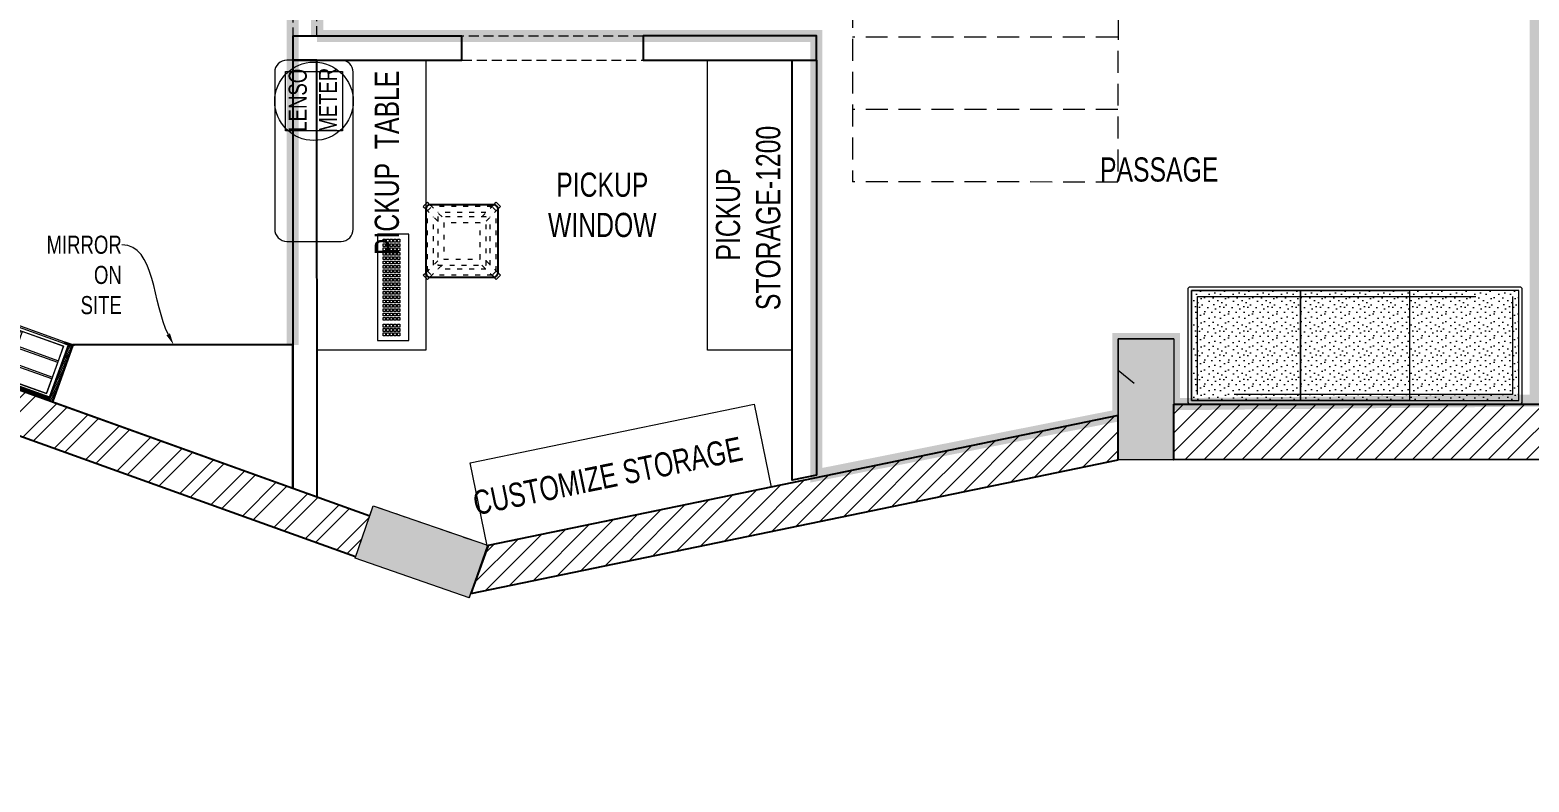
# Model space of a CAD drawing. Header units: feet. Extents: x 9100201 to 9130972, y -7060626 to -7048050.
# Drawn here: x 9112979 to 9119186, y -7054872 to -7051758 of the extents above; entities that cross this region are included whole.
import ezdxf
from ezdxf import colors
from ezdxf.entities.mleader import LeaderData, LeaderLine
from ezdxf.math import Vec2, Vec3

# ---------------------------------------------------------------- set-up
doc = ezdxf.new("R2010")
doc.units = ezdxf.units.FT
doc.header["$LTSCALE"] = 33
doc.header["$MEASUREMENT"] = 0
for name, pattern in [('a_p6_plan_L18$0$HIDDEN', [0.375, 0.25, -0.125]), ('ACAD_ISO03W100', [30, 12, -18]), ('HIDDEN2', [4.7625, 3.175, -1.5875])]:
    doc.linetypes.add(name, pattern=pattern)
for name, color, linetype, lineweight in [('A-COL', 243, 'Continuous', 9), ('A-STAIR', 6, 'Continuous', 5), ('column hatch', 5, 'Continuous', 0), ('LENS-DIM', 252, 'Continuous', 5), ('LENS-HATCH', 251, 'Continuous', 5), ('LENS-PARTITION', 21, 'Continuous', 25), ('LENS-TEXT', 31, 'Continuous', 5), ('LENS_CURTAIN', 5, 'a_p6_plan_L18$0$HIDDEN', 9), ('LK-EQPMT', 3, 'Continuous', 18), ('LK-FF&E FLOOR', 1, 'Continuous', 9), ('LK-FF&E WALL', 1, 'Continuous', 9), ('LK-FLUTTED FINISH', 20, 'Continuous', 30), ('LK-IT', 3, 'Continuous', 18), ('LK-TILES FINISH', 251, 'Continuous', 5), ('LN-ELEVATION-1', 81, 'Continuous', 25), ('LN-ELEVATION-2', 103, 'Continuous', 20), ('LN-ELEVATION-3', 125, 'Continuous', 18), ('LN-ELEVATION-5', 167, 'Continuous', 5), ('LN-HATCH', 251, 'Continuous', 0)]:
    doc.layers.add(name, color=color, linetype=linetype, lineweight=lineweight)
doc.layers.add('A-WALL', color=1, linetype='Continuous')
doc.styles.add('LK TXT', font='GILC____.TTF', dxfattribs={"height": 100})
doc.styles.get("Standard").update_dxf_attribs({"font": 'GILC____.TTF'})
pattern_1 = [(225, (-11307537.077, 5495392.03), (39.24442636, -39.24442636), [])]
pattern_2 = [(45, (7858558.917, 3503823.203), (-4.4901280605, 4.4901280605), [])]

# ---------------------------------------------------------------- blocks, each defined once
blk = doc.blocks.new('A$C79009803')
at = {"layer": 'column hatch'}
h = blk.add_hatch(color=8, dxfattribs=at)
h.dxf.hatch_style = 1
h.paths.add_polyline_path([(11711.1, -1078.5), (11481, -1078.4), (11481.4, -578.3), (11711.4, -578.4)])
h.paths.add_polyline_path([(11714.5, 3899.6), (11484.4, 3899.7), (11484.8, 4399.8), (11714.8, 4399.7)])
h.paths.add_polyline_path([(7333.2, 3902.6), (7103.1, 3902.7), (7103.5, 4402.8), (7333.5, 4402.6)])
h.paths.add_polyline_path([(7329.8, -1075.5), (7099.7, -1075.4), (7100.1, -575.3), (7330.1, -575.5)])
h.paths.add_polyline_path([(4348.9, -1073.5), (4118.9, -1073.4), (4119.2, -573.3), (4349.3, -573.4)])
h.paths.add_polyline_path([(4352.3, 3904.6), (4122.2, 3904.7), (4122.6, 4404.8), (4352.6, 4404.7)])
h.paths.add_polyline_path([(1411.4, 3906.6), (1181.4, 3906.7), (1181.7, 4406.8), (1411.8, 4406.7)])
h.paths.add_polyline_path([(1408.1, -1071.5), (1178, -1071.4), (1178.3, -571.3), (1408.4, -571.4)])
h.paths.add_polyline_path([(-1539.4, -1069.4), (-1769.5, -1069.3), (-1769.2, -569.2), (-1539.1, -569.4)])
h.paths.add_polyline_path([(-1539.4, 3908.6), (-1769.5, 3908.7), (-1769.2, 4408.8), (-1539.1, 4408.7)])
h.paths.add_polyline_path([(-4880.4, 3910.9), (-5110.5, 3911), (-5110.1, 4411.1), (-4880.1, 4410.9)])
h.paths.add_polyline_path([(-4381.4, -1422.9), (-4456.7, -1640.3), (-4929.2, -1476.6), (-4853.9, -1259.2)])
h.paths.add_polyline_path([(-11371, -86.6), (-11555.9, 66.5), (-10803.3, 975.3), (-10618.4, 822.2)])
h.paths.add_polyline_path([(-14668.5, -4068.5), (-14853.4, -3915.4), (-14088, -2991.2), (-13903.1, -3144.3)])
h.paths.add_polyline_path([(-14627.2, -7907), (-14812.1, -7753.9), (-14537.8, -7422.7), (-14353, -7575.8)])
h.paths.add_polyline_path([(-18663, -4564.8), (-18847.9, -4411.8), (-18573.6, -4080.6), (-18388.8, -4233.6)])
at = {"layer": 'LN-HATCH'}
h = blk.add_hatch(dxfattribs=at)
h.set_pattern_fill('ANSI32', color=256, scale=333, angle=180)
h.set_pattern_definition([(225, (-11307537.08, 5495392.03), (88.2999593, -88.2999593), []), (225, (-11307595.94, 5495392.03), (88.2999593, -88.2999593), [])])
h.paths.add_polyline_path([(-8584.5, -231.2), (-8601, -184), (-9054.2, -342.1), (-8911.5, -535.9), (-8207.8, -290.5), (-4927.3, -1471), (-4868.3, -1300.9), (-8206.8, -99.5)])
h = blk.add_hatch(dxfattribs=at)
h.set_pattern_fill('ANSI31', color=256, scale=444, angle=180)
h.set_pattern_definition(pattern_1)
h.paths.add_polyline_path([(11481, -840.4), (7330, -840.4), (7330, -1069.4), (11481, -1069.4)])
h.paths.add_polyline_path([(7099.7, -839.4), (4349.1, -839.4), (4349.1, -1069.4), (7099.7, -1069.4)])
h.paths.add_polyline_path([(1178, -839.4), (-1539.3, -839.4), (-1539.3, -1069.4), (1178, -1069.4)])
h.paths.add_polyline_path([(4118.9, -839.4), (1408.2, -839.4), (1408.2, -1069.4), (4118.9, -1069.4)])
h.paths.add_polyline_path([(-13155.4, -6035.6), (-14430, -7512), (-14353, -7575.8), (-13076.2, -6101.3)])
h.paths.add_polyline_path([(-18485, -4153.9), (-16921.4, -2202.9), (-17010, -2129.5), (-18573.6, -4080.6)])
h = blk.add_hatch(dxfattribs=at)
h.set_pattern_fill('ANSI31', color=256, scale=444, angle=180)
h.set_pattern_definition(pattern_1)
h.paths.add_polyline_path([(-1769.5, -1069.3), (-1769.4, -885.8), (-4378.8, -1423.9), (-4450.1, -1622)])
at = {"layer": 'A-COL'}
for p, q in [((-1769.2, -569.2), (-1769.5, -1069.3)), ((-1539.1, -569.4), (-1769.2, -569.2)), ((-1539.1, -569.4), (-1539.4, -1069.4)), ((-1769.4, -699), (-1703.2, -751.7)), ((-4456.7, -1640.3, 0.3), (-4378.8, -1423.9, 0.3))]:
    blk.add_line(p, q, dxfattribs=at)
blk.add_lwpolyline([(-1539.4, -1069.4), (-1769.5, -1069.3), (-1769.2, -569.2), (-1539.1, -569.4)], close=True, dxfattribs=at)
at = {"layer": 'A-COL', "elevation": 0.3}
blk.add_lwpolyline([(-4381.4, -1422.9), (-4456.7, -1640.3), (-4929.2, -1476.6), (-4853.9, -1259.2)], close=True, dxfattribs=at)
at = {"layer": 'A-STAIR', "color": 214, "linetype": 'a_p6_plan_L18$0$HIDDEN', "lineweight": 5, "ltscale": 11}
for p, q in [((-2869.4, 2443.4), (-2869.4, 81.4)), ((-1769.8, 760), (-1770.3, 80.6)), ((-1771, 680.6), (-2869.4, 681.4)), ((-1770.6, 380.6), (-2869.4, 381.4)), ((-1770.8, 80.6), (-2869.4, 81.4))]:
    blk.add_line(p, q, dxfattribs=at)
at = {"layer": 'A-WALL'}
blk.add_line((-8206.8, -99.5, 0.2), (-4868.3, -1300.9, 0), dxfattribs=at)
at = {"layer": 'A-WALL', "elevation": 0}
blk.add_lwpolyline([(-4927.3, -1471), (-8207.8, -290.5), (-8911.5, -535.9), (-13076.2, -6101.3)], dxfattribs=at)
at = {"layer": 'A-WALL'}
for points in [[(-1539.3, -839.4), (1178, -839.4), (1178, -1069.4), (-1539.3, -1069.4)], [(-1769.5, -1069.3), (-1769.4, -885.8), (-4378.8, -1423.9), (-4450.1, -1622)]]:
    blk.add_lwpolyline(points, close=True, dxfattribs=at)
blk = doc.blocks.new('A$Ce45749d8')
at = {"layer": 'LENS-DIM', "color": 5, "linetype": 'ACAD_ISO03W100', "ltscale": 0.1, "elevation": 0}
blk.add_lwpolyline([(-3758.6, -4694.1), (-142.7, 193.8), (310.5, 351.9), (327, 304.7), (704.6, 436.4), (4043.1, -764.9), (4057.6, -723.2), (4532.8, -887.9), (7142.1, -349.9), (7142.3, -33.3), (7372.4, -33.4), (7372.2, -303.4), (10089.6, -303.4)], dxfattribs=at)
at = {"layer": 'LENS-DIM', "color": 2}
blk.add_blockref('A$C79009803', (8911.5, 535.9, 0), dxfattribs=at)
blk = doc.blocks.new('VC HD 1010')
at = {"layer": 'LN-HATCH', "ltscale": 0.5}
h = blk.add_hatch(dxfattribs=at)
h.set_pattern_fill('ANSI31', color=256, scale=2)
h.set_pattern_definition([(45, (3761554.586, 1795022.936), (-4.490128061, 4.490128061), [])])
h.paths.add_polyline_path([(-505.2, 24), (-505.2, -166), (-499.2, -166), (-499.2, -176), (-505.2, -176), (-505.2, -220), (-487.2, -220), (-487.2, 24)])
h = blk.add_hatch(dxfattribs=at)
h.set_pattern_fill('ANSI31', color=256, scale=2)
h.set_pattern_definition(pattern_2)
h.paths.add_polyline_path([(504.8, 24), (504.8, -166), (498.8, -166), (498.8, -176), (504.8, -176), (504.8, -220), (486.8, -220), (486.8, 24)])
h = blk.add_hatch(dxfattribs=at)
h.set_pattern_fill('ANSI31', color=256, scale=2)
h.set_pattern_definition([(45, (7858741.917, 3503823.203), (-4.4901280605, 4.4901280605), [])])
h.paths.add_polyline_path([(-470.2, -220), (-470.2, -226), (-505.2, -226), (-505.2, -220)])
h = blk.add_hatch(dxfattribs=at)
h.set_pattern_fill('ANSI31', color=256, scale=2)
h.set_pattern_definition(pattern_2)
h.paths.add_polyline_path([(476.8, -220), (476.8, -226), (511.8, -226), (511.8, -220)])
at = {"layer": 'LN-ELEVATION-1', "ltscale": 0.5}
for points in [[(-505.2, 24), (-505.2, -166), (-499.2, -166), (-499.2, -176), (-505.2, -176), (-505.2, -220), (-487.2, -220), (-487.2, 24)], [(486.8, 12), (-487.2, 12), (-487.2, 18), (486.8, 18)], [(504.8, 24), (504.8, -166), (498.8, -166), (498.8, -176), (504.8, -176), (504.8, -220), (486.8, -220), (486.8, 24)], [(-470.2, -220), (-470.2, -226), (-505.2, -226), (-505.2, -220)], [(469.8, -220), (469.8, -226), (504.8, -226), (504.8, -220)]]:
    blk.add_lwpolyline(points, close=True, dxfattribs=at)
at = {"layer": 'LN-ELEVATION-2', "ltscale": 0.5}
blk.add_lwpolyline([(470.2, 0), (-470.2, 0), (-470.2, -208), (470.2, -208)], close=True, dxfattribs=at)
at = {"layer": 'LN-ELEVATION-3', "ltscale": 0.5}
for p, q in [((-487.2, 24), (486.8, 24)), ((-470.2, -220), (469.8, -220)), ((469.8, -226), (-470.2, -226))]:
    blk.add_line(p, q, dxfattribs=at)
for points in [[(-470.2, 0), (-288.5, 0), (-288.5, -64), (-470.2, -64)], [(-280.5, 0), (-98.8, 0), (-98.8, -64), (-280.5, -64)], [(-90.8, 0), (90.8, 0), (90.8, -64), (-90.8, -64)], [(98.8, 0), (280.5, 0), (280.5, -64), (98.8, -64)], [(288.5, 0), (470.2, 0), (470.2, -64), (288.5, -64)], [(-470.2, -136), (-288.5, -136), (-288.5, -72), (-470.2, -72)], [(-280.5, -72), (-98.8, -72), (-98.8, -136), (-280.5, -136)], [(-90.8, -72), (90.8, -72), (90.8, -136), (-90.8, -136)], [(98.8, -72), (280.5, -72), (280.5, -136), (98.8, -136)], [(288.5, -72), (470.2, -72), (470.2, -136), (288.5, -136)], [(-470.2, -144), (-288.5, -144), (-288.5, -208), (-470.2, -208)], [(-280.5, -144), (-98.8, -144), (-98.8, -208), (-280.5, -208)], [(-90.8, -144), (90.8, -144), (90.8, -208), (-90.8, -208)], [(98.8, -144), (280.5, -144), (280.5, -208), (98.8, -208)], [(288.5, -144), (470.2, -144), (470.2, -208), (288.5, -208)]]:
    blk.add_lwpolyline(points, close=True, dxfattribs=at)
blk = doc.blocks.new('3 seater Bench 1385')
at = {"layer": 'LENS-HATCH', "lineweight": 0}
h = blk.add_hatch(dxfattribs=at)
h.set_pattern_fill('STIP1', color=177, scale=100, angle=270, pattern_type=2)
h.set_pattern_definition([(270, (6617025.25, -170439.11), (100, -2e-13), [0, -100]), (270, (6617009.25, -170451.11), (100, -2e-13), [0, -100]), (270, (6616985.25, -170446.11), (100, -2e-13), [0, -100]), (270, (6616962.25, -170481.11), (100, -2e-13), [0, -100]), (270, (6616998.25, -170478.11), (100, -2e-13), [0, -100]), (270, (6617022.25, -170505.11), (100, -2e-13), [0, -100]), (270, (6617029.25, -170470.11), (100, -2e-13), [0, -100]), (270, (6616988.25, -170512.11), (100, -2e-13), [0, -100]), (270, (6616956.25, -170507.11), (100, -2e-13), [0, -100]), (270, (6616941.25, -170433.11), (100, -2e-13), [0, -100]), (270, (6616961.25, -170451.11), (100, -2e-13), [0, -100]), (270, (6616942.25, -170465.11), (100, -2e-13), [0, -100]), (270, (6617006.25, -170526.11), (100, -2e-13), [0, -100]), (270, (6616981.25, -170494.11), (100, -2e-13), [0, -100]), (270, (6617014.25, -170486.11), (100, -2e-13), [0, -100]), (270, (6617005.25, -170503.11), (100, -2e-13), [0, -100]), (270, (6616978.25, -170467.11), (100, -2e-13), [0, -100]), (270, (6617032.25, -170495.11), (100, -2e-13), [0, -100]), (270, (6616973.25, -170526.11), (100, -2e-13), [0, -100]), (270, (6616943.25, -170523.11), (100, -2e-13), [0, -100])])
h.paths.add_polyline_path([(677.5, 227.5), (225.8, 227.5), (225.8, -227.5), (677.5, -227.5)])
h.paths.add_polyline_path([(-225.8, 227.5), (225.8, 227.5), (225.8, -227.5), (-225.8, -227.5)])
h.paths.add_polyline_path([(-677.5, 227.5), (-225.8, 227.5), (-225.8, -227.5), (-677.5, -227.5)])
at = {"layer": 'LN-ELEVATION-2', "ltscale": 0.5}
for points in [[(-677.5, 227.5), (-225.8, 227.5), (-225.8, -227.5), (-677.5, -227.5)], [(-225.8, 227.5), (225.8, 227.5), (225.8, -227.5), (-225.8, -227.5)], [(677.5, 227.5), (225.8, 227.5), (225.8, -227.5), (677.5, -227.5)]]:
    blk.add_lwpolyline(points, close=True, dxfattribs=at)
at = {"layer": 'LN-ELEVATION-5', "ltscale": 0.5}
blk.add_lwpolyline([(682.5, 242.5), (-682.5, 242.5, 0.414214), (-692.5, 232.5), (-692.5, -232.5, 0.414214), (-682.5, -242.5), (682.5, -242.5, 0.414214), (692.5, -232.5), (692.5, 232.5, 0.414214)], format="xyb", close=True, dxfattribs=at)
blk.add_lwpolyline([(677.5, 227.5), (-677.5, 227.5), (-677.5, -227.5), (677.5, -227.5)], close=True, dxfattribs=at)
at = {"layer": 'LN-ELEVATION-5', "linetype": 'HIDDEN2', "ltscale": 11}
blk.add_lwpolyline([(-652.5, 202.5), (652.5, 202.5), (652.5, -202.5), (-652.5, -202.5)], close=True, dxfattribs=at)
blk = doc.blocks.new('CLENS 600 TYPE 6')
at = {"layer": 'LN-ELEVATION-1', "ltscale": 0.5}
blk.add_lwpolyline([(130, -225), (-130, -225, -0.414214), (-150, -205), (-150, 55, -0.414214), (-130, 75), (130, 75, -0.414214), (150, 55), (150, -205, -0.414214)], format="xyb", close=True, dxfattribs=at)
at = {"layer": 'LN-ELEVATION-3', "linetype": 'ACAD_ISO03W100', "ltscale": 0.05}
for p, q in [((-82.3, 25), (-124.7, 67.4)), ((124.7, 67.4), (-124.7, 67.4)), ((82.3, 25), (124.7, 67.4)), ((-100, 7.3), (-142.4, 49.7)), ((-142.4, -199.7), (-142.4, 49.7)), ((-117.4, -174.7), (-117.4, 24.7)), ((99.7, 42.4), (-99.7, 42.4)), ((100, 7.3), (142.4, 49.7)), ((117.4, -174.7), (117.4, 24.7)), ((142.4, -199.7), (142.4, 49.7)), ((-100, -157.3), (-142.4, -199.7)), ((-82.3, -175), (-124.7, -217.4)), ((82.3, -175), (124.7, -217.4)), ((100, -157.3), (142.4, -199.7)), ((124.7, -217.4), (-124.7, -217.4)), ((99.7, -192.4), (-99.7, -192.4))]:
    blk.add_line(p, q, dxfattribs=at)
for points in [[(-132.2, 74.9), (-124.7, 67.4), (-142.4, 49.7), (-149.9, 57.2)], [(132.2, 74.9), (124.7, 67.4), (142.4, 49.7), (149.9, 57.2)], [(-132.2, -224.9), (-124.7, -217.4), (-142.4, -199.7), (-149.9, -207.2)], [(132.2, -224.9), (124.7, -217.4), (142.4, -199.7), (149.9, -207.2)]]:
    blk.add_lwpolyline(points, dxfattribs=at)
for points in [[(100, -175), (-100, -175), (-100, 25), (100, 25)], [(75, -150), (-75, -150), (-75, 0), (75, 0)]]:
    blk.add_lwpolyline(points, close=True, dxfattribs=at)
at = {"layer": 'LN-ELEVATION-5', "ltscale": 0.5}
for points in [[(-149.9, 57.2), (-160.1, 67.4), (-142.4, 85.1), (-132.2, 74.9)], [(149.9, 57.2), (160.1, 67.4), (142.4, 85.1), (132.2, 74.9)], [(-149.9, -207.2), (-160.1, -217.4), (-142.4, -235.1), (-132.2, -224.9)], [(149.9, -207.2), (160.1, -217.4), (142.4, -235.1), (132.2, -224.9)]]:
    blk.add_lwpolyline(points, dxfattribs=at)
blk = doc.blocks.new('*U24')
at = {"layer": 'LK-EQPMT', "ltscale": 12}
blk.add_lwpolyline([(6, 4.9), (-6, 4.9), (-6, -4.9), (6, -4.9)], close=True, dxfattribs=at)
blk = doc.blocks.new('*U25')
at = {"color": 0, "linetype": 'ByBlock', "lineweight": -2}
for p in [(0, 0), (18, 0), (35.9, 0), (53.9, 0), (71.8, 0), (89.8, 0), (107.8, 0), (125.7, 0), (143.7, 0), (161.6, 0), (179.6, 0), (197.6, 0), (215.5, 0), (233.5, 0), (251.4, 0), (269.4, 0), (287.4, 0), (305.3, 0), (323.3, 0), (0, -14.7), (0, -29.5), (0, -44.2), (0, -59), (18, -14.7), (18, -29.5), (18, -44.2), (18, -59), (35.9, -14.7), (35.9, -29.5), (35.9, -44.2), (35.9, -59), (53.9, -14.7), (53.9, -29.5), (53.9, -44.2), (53.9, -59), (71.8, -14.7), (71.8, -29.5), (71.8, -44.2), (71.8, -59), (89.8, -14.7), (89.8, -29.5), (89.8, -44.2), (89.8, -59), (107.8, -14.7), (107.8, -29.5), (107.8, -44.2), (107.8, -59), (125.7, -14.7), (125.7, -29.5), (125.7, -44.2), (125.7, -59), (143.7, -14.7), (143.7, -29.5), (143.7, -44.2), (143.7, -59), (161.6, -14.7), (161.6, -29.5), (161.6, -44.2), (161.6, -59), (179.6, -14.7), (179.6, -29.5), (179.6, -44.2), (179.6, -59), (197.6, -14.7), (197.6, -29.5), (197.6, -44.2), (197.6, -59), (215.5, -14.7), (215.5, -29.5), (215.5, -44.2), (215.5, -59), (233.5, -14.7), (233.5, -29.5), (233.5, -44.2), (233.5, -59), (251.4, -14.7), (251.4, -29.5), (251.4, -44.2), (251.4, -59), (269.4, -14.7), (269.4, -29.5), (269.4, -44.2), (269.4, -59), (287.4, -14.7), (287.4, -29.5), (287.4, -44.2), (287.4, -59), (305.3, -14.7), (305.3, -29.5), (305.3, -44.2), (305.3, -59), (323.3, -14.7), (323.3, -29.5), (323.3, -44.2), (323.3, -59)]:
    blk.add_blockref('*U24', p, dxfattribs=at)
blk = doc.blocks.new('*U22')
at = {"layer": 'LK-EQPMT', "ltscale": 12}
blk.add_lwpolyline([(6, 4.9), (-6, 4.9), (-6, -4.9), (6, -4.9)], close=True, dxfattribs=at)
blk = doc.blocks.new('*U23')
at = {"color": 0, "linetype": 'ByBlock', "lineweight": -2}
for p in [(0, 0), (18, 0), (35.9, 0), (0, -14.7), (0, -29.5), (0, -44.2), (0, -59), (18, -14.7), (18, -29.5), (18, -44.2), (18, -59), (35.9, -14.7), (35.9, -29.5), (35.9, -44.2), (35.9, -59)]:
    blk.add_blockref('*U22', p, dxfattribs=at)
blk = doc.blocks.new('*U17')
at = {"ltscale": 12}
blk.add_lwpolyline([(8, 0), (8, 129.1), (448, 129.1), (448, 0)], close=True, dxfattribs=at)
for name, p in [('*U25', (35.2, 101.6)), ('*U23', (386.6, 101.6))]:
    blk.add_blockref(name, p)

msp = doc.modelspace()

# ---------------------------------------------------------------- linework, layer by layer
at = {"layer": 'LENS-PARTITION'}
for points in [[(9114767.8, -7051782.7), (9114067.7, -7051782.7), (9114067.7, -7051882.8), (9114767.8, -7051882.8)], [(9115517.8, -7051882.9), (9116235.5, -7051882.9), (9116235.5, -7051782.5), (9115517.8, -7051782.4)], [(9114167.7, -7051882.8), (9114067.6, -7051882.8), (9114068.1, -7053062), (9114068.2, -7053062), (9114068.3, -7053655.2), (9114168.4, -7053691.2)], [(9114068.2, -7053062), (9113157.2, -7053062), (9113072.6, -7053297.3), (9114068.3, -7053655.2)]]:
    msp.add_lwpolyline(points, close=True, dxfattribs=at)
at = {"layer": 'LENS-PARTITION', "elevation": 0}
msp.add_lwpolyline([(9116235.5, -7053601.4), (9116134.7, -7053622.2), (9116134.7, -7051882.9), (9116235.5, -7051882.9)], close=True, dxfattribs=at)
at = {"layer": 'LENS_CURTAIN', "ltscale": 5, "elevation": 0}
for points in [[(9114167.6, -7051782.8), (9114168, -7050880.7), (9114068, -7050880.8), (9114067.6, -7051782.8)], [(9114167.5, -7052632.8), (9114167.7, -7051882.8), (9114067.7, -7051882.8), (9114067.5, -7052632.8)]]:
    msp.add_lwpolyline(points, close=True, dxfattribs=at)
at = {"layer": 'LENS_CURTAIN', "ltscale": 5}
msp.add_lwpolyline([(9114767.8, -7051882.7), (9115517.8, -7051882.9), (9115517.8, -7051782.9), (9114767.8, -7051782.7)], close=True, dxfattribs=at)
at = {"layer": 'LK-EQPMT', "elevation": 0}
msp.add_lwpolyline([(9114037.7, -7051929.9), (9114272.7, -7051929.9), (9114272.7, -7052175.9), (9114037.7, -7052175.9)], close=True, dxfattribs=at)
at = {"layer": 'LK-FF&E WALL', "elevation": 0}
msp.add_lwpolyline([(9114042.7, -7052632.8), (9114267.7, -7052632.8, 0.414214), (9114317.7, -7052582.8), (9114317.7, -7051932.8, 0.414214), (9114267.7, -7051882.8), (9114042.7, -7051882.8, 0.414214), (9113992.7, -7051932.8), (9113992.7, -7052582.8, 0.414214)], format="xyb", close=True, dxfattribs=at)
for points in [[(9114167.7, -7053082.8), (9114167.7, -7051882.8), (9114617.7, -7051882.8), (9114617.7, -7053082.8)], [(9115784.7, -7051882.9), (9116134.7, -7051882.9), (9116134.7, -7053082.9), (9115784.7, -7053082.9)], [(9115977.2, -7053307.7), (9116048, -7053650.4), (9114872.8, -7053893.1), (9114802, -7053550.3)]]:
    msp.add_lwpolyline(points, close=True, dxfattribs=at)
at = {"layer": 'LK-FF&E WALL'}
msp.add_circle((9114155.2, -7052052.9, 0), 162.5, dxfattribs=at)
at = {"layer": 'LK-FLUTTED FINISH', "linetype": 'ACAD_ISO03W100', "ltscale": 0.05, "const_width": 50, "elevation": 0}
msp.add_lwpolyline([(9114066.5, -7048287.7), (9114066.5, -7053062)], dxfattribs=at)
at = {"layer": 'LK-TILES FINISH', "color": 212, "linetype": 'ACAD_ISO03W100', "ltscale": 0.05, "const_width": 50, "elevation": 0}
for points in [[(9114168, -7050881.1), (9114168.4, -7051782.8)], [(9119213.9, -7051583.1), (9121714.1, -7051583.1), (9119213.9, -7051583.1), (9119213.9, -7053291.9), (9117715.3, -7053307.1), (9117715.4, -7053037.1), (9117485.4, -7053037), (9117485.2, -7053353.6), (9116235.5, -7053601.4), (9116235.5, -7051782.5), (9114167.6, -7051782.8), (9114167.6, -7051782.8)]]:
    msp.add_lwpolyline(points, dxfattribs=at)

# ---------------------------------------------------------------- block references
at = {"layer": 'LENS-DIM', "color": 2, "rotation": 0.0163409346695699}
msp.add_blockref('A$Ce45749d8', (9110343, -7053005.8, 0), dxfattribs=at)
at = {"layer": 'LK-FF&E FLOOR'}
msp.add_blockref('3 seater Bench 1385', (9118465.8, -7053064.4, 0), dxfattribs=at)
at = {"layer": 'LK-FF&E WALL', "xscale": -1, "rotation": 90.00000000000007}
msp.add_blockref('CLENS 600 TYPE 6', (9114692.7, -7052631.1, 0), dxfattribs=at)
at = {"layer": 'LK-FF&E WALL', "extrusion": (4.08303e-05, -9.1673e-05, 1), "xscale": -1, "rotation": 160.2248609955658}
msp.add_blockref('VC HD 1010', (9112605.7, -7053103.8, 1018.8), dxfattribs=at)
at = {"layer": 'LK-IT', "ltscale": 0.5, "xscale": -1, "rotation": 90.00000000000007}
msp.add_blockref('*U17', (9114548, -7052595.3, 0), dxfattribs=at)

# ---------------------------------------------------------------- texts
at = {"layer": 'LENS-TEXT', "color": 0, "linetype": 'Continuous', "ltscale": 3, "attachment_point": 5, "style": 'LK TXT'}
for s, width, gutter_width, insert, char_height, rotation in [('LENSO\\PMETER', 353.056, 0.5, (9114150.4, -7052048.6, 0), 75, 90), ('PICKUP  TABLE  ', 783.964, 1, (9114457.5, -7052307.9, 0), 100, 90), (' PICKUP STORAGE-1200', 1099.487, 1, (9115953.2, -7052536, 0), 100, 90), ('CUSTOMIZE STORAGE', 1099.487, 1, (9115371.7, -7053604.7, 0), 100, 11.66756)]:
    msp.add_mtext_dynamic_manual_height_columns(s, width=width, gutter_width=gutter_width, heights=[0], dxfattribs=dict(at, insert=insert, char_height=char_height, rotation=rotation))
at = {"layer": 'LENS-TEXT', "color": 0, "linetype": 'Continuous', "ltscale": 3, "char_height": 100, "attachment_point": 5, "style": 'LK TXT'}
for s, width, insert in [('PASSAGE', 1090.297, (9117654.8, -7052336, 0)), ('PICKUP WINDOW', 783.964, (9115349, -7052482.2, 0))]:
    msp.add_mtext_dynamic_manual_height_columns(s, width=width, gutter_width=1, heights=[0], dxfattribs=dict(at, insert=insert))

# ---------------------------------------------------------------- leaders
at = {"layer": 'LENS-TEXT', "color": 0, "linetype": 'Continuous', "ltscale": 3}
ml = msp.add_multileader_mtext('Standard', dxfattribs=at)
ml.set_content('\\pxqr,t3;{\\C0;MIRROR ON SITE}', color=1)
ml.set_leader_properties(color=256, linetype='ByLayer', lineweight=-1)
ml.build(insert=Vec2(0, 0))
ml.multileader.update_dxf_attribs({"leader_type": 2, "dogleg_length": 0.36, "arrow_head_size": 50})
ctx = ml.context
ctx.base_point, ctx.char_height, ctx.arrow_head_size, ctx.landing_gap_size, ctx.plane_origin, ctx.plane_x_axis, ctx.plane_y_axis = Vec3(9113109.5, -7052647.4, 47488.1), 75, 50, 0.09, Vec3(9107071.7, -7054054, 47488.1), Vec3(0.999999, 0.001097), Vec3(-0.001097, 0.999999)
ctx.text_align_type = 2
notes = []
notes.append((ctx, [(1, (1, 1, 0), (9113359.9, -7052647.2, 47488.1), (-0.999999, -0.001097), 0.36, [(1, [(9113574.5, -7053062, 47488.1)], 0, [])])]))
ctx.mtext.insert, ctx.mtext.text_direction, ctx.mtext.rotation, ctx.mtext.width, ctx.mtext.alignment, ctx.mtext.flow_direction = Vec3(9113359.4, -7052609.2, 47488.1), Vec3(0.999999, 0.001097), 0.001097, 289.544, 3, 5
for ctx, leaders in notes:
    for number, flags, end, landing, length, lines in leaders:
        leader = LeaderData()
        leader.index, (leader.has_last_leader_line, leader.has_dogleg_vector, leader.attachment_direction) = number, flags
        leader.last_leader_point, leader.dogleg_vector, leader.dogleg_length = Vec3(end), Vec3(landing), length
        for number, points, colour, breaks in lines:
            line = LeaderLine()
            line.index, line.vertices, line.color, line.breaks = number, Vec3.list(points), colors.encode_raw_color(colour), breaks
            leader.lines.append(line)
        ctx.leaders.append(leader)

doc.saveas('drawing.dxf')
